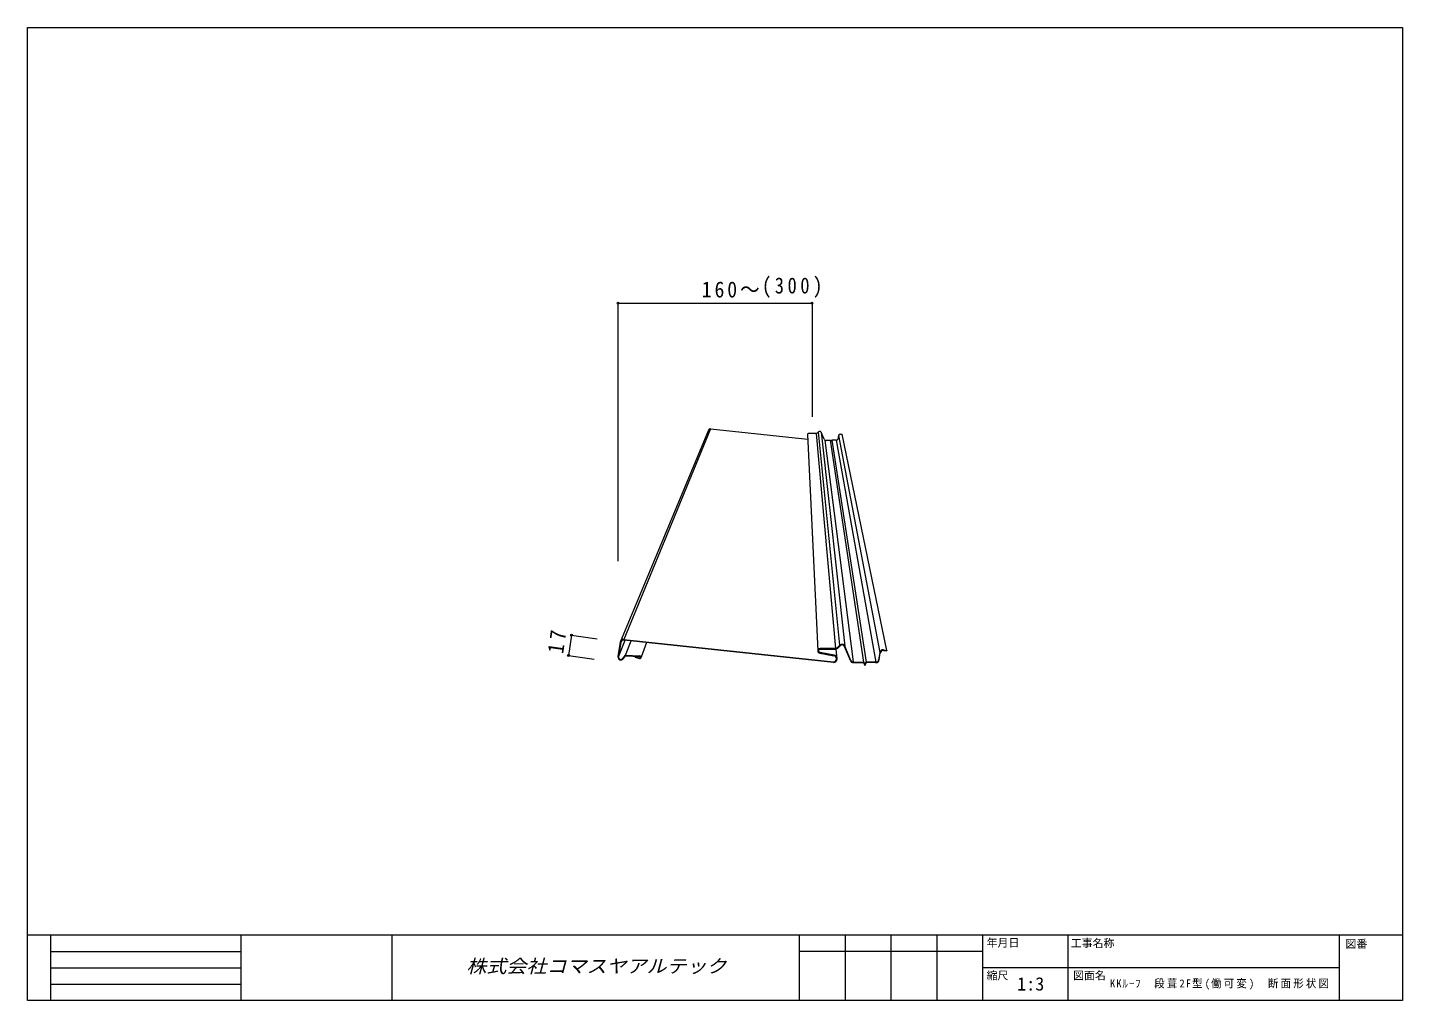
# Model space of a CAD drawing. Units: millimetres, scale not verified. Extents: x -567 to 567, y -401 to 401.
import ezdxf
from ezdxf.enums import TextEntityAlignment as Align

# ---------------------------------------------------------------- set-up
doc = ezdxf.new("R2010")
doc.units = ezdxf.units.MM
doc.header["$LTSCALE"] = 3
doc.header["$PDMODE"] = 32
doc.header["$PDSIZE"] = 1.5
doc.layers.add('0-0_0', color=5, linetype='Continuous', lineweight=18)
doc.layers.add('0-3_LAYER004', color=7, linetype='Continuous', lineweight=18)
doc.styles.add('HG丸ｺﾞｼｯｸM-PRO', font='')
doc.styles.add('ＭＳ ゴシック', font='')
doc.styles.get('HG丸ｺﾞｼｯｸM-PRO').set_extended_font_data('HG丸ｺﾞｼｯｸM-PRO')
doc.styles.get('ＭＳ ゴシック').set_extended_font_data('MS Gothic')

msp = doc.modelspace()

# ---------------------------------------------------------------- linework, layer by layer
at = {"layer": '0-0_0', "color": 4}
for p, q in [((-80, 173.749), (80, 173.749)), ((-80, 173.749), (-80, -38.779)), ((80, 173.749), (80, 80.205)), ((-118.423, -99.846), (-120.872, -116.668)), ((-118.423, -99.846), (-97.265, -102.927)), ((-120.872, -116.668), (-99.715, -119.749))]:
    msp.add_line(p, q, dxfattribs=at)
at = {"layer": '0-0_0', "color": 7}
for p, q in [((-5.225, 69.017), (-78.276, -105.692)), ((-3.694, 70.159), (-75.215, -103.409)), ((-3.694, 70.159), (76.467, 61.589)), ((76.282, 65.498), (84.737, -112.73)), ((83.543, 66.416), (77.315, 66.444)), ((83.543, 66.416), (99.259, -110.894)), ((84.322, 66.734), (85.374, 67.777)), ((102.922, -108.173), (85.374, 67.777)), ((89.975, 61.546), (87.484, 67.364)), ((87.484, 67.364), (107.141, -108.997)), ((114.135, -121.968), (90.981, 60.879)), ((122.691, -122.011), (95.259, 60.858)), ((100.305, 60.833), (96.259, 60.853)), ((96.259, 60.853), (124.691, -122.021)), ((132.783, -122.061), (100.305, 60.833)), ((101.838, 64.741), (101.399, 61.772)), ((101.838, 64.741), (135.849, -114.243)), ((103.368, 65.88), (104.783, 65.674)), ((141.74, -112.379), (104.783, 65.674)), ((-79.505, -117.605), (-73.976, -104.044)), ((-73.917, -116.338), (-69.275, -104.546)), ((-56.547, -105.907), (-60.892, -118.122)), ((100.705, -119.313), (99.979, -111.299)), ((-391.077, -346.95), (-391.077, -400.95))]:
    msp.add_line(p, q, dxfattribs=at)
at = {"layer": '0-0_0'}
for p, q in [((-78.276, -105.692), (-80, -117.533)), ((-77.781, -105.764), (-79.505, -117.605)), ((97.617, -122.385), (-75.287, -103.904)), ((-75.215, -103.409), (97.619, -121.885)), ((86.508, -111.336), (99.257, -111.394)), ((99.259, -110.894), (86.804, -110.838)), ((100.817, -110.257), (102.922, -108.173)), ((101.169, -110.613), (103.274, -108.528)), ((111.664, -120.831), (106.682, -109.194)), ((112.123, -120.634), (107.141, -108.997)), ((138.837, -112.461), (141.668, -112.874)), ((138.91, -111.967), (141.74, -112.379)), ((141.74, -112.379), (141.668, -112.874)), ((-75.688, -119.389), (-73.686, -116.852)), ((-73.686, -116.852), (-61.965, -117.515)), ((-65.931, -117.992), (-65.775, -117.517)), ((-65.931, -117.992), (-62.346, -119.173)), ((-62.19, -118.698), (-65.775, -117.517)), ((86.561, -114.629), (98.104, -116.784)), ((98.196, -116.292), (86.615, -114.13)), ((114.132, -122.468), (122.4, -122.509)), ((114.135, -121.968), (122.691, -122.011)), ((122.4, -122.509), (123.678, -124.748)), ((122.691, -122.011), (123.683, -123.748)), ((123.678, -124.748), (124.978, -122.522)), ((123.683, -123.748), (124.691, -122.021)), ((132.783, -122.061), (124.691, -122.021)), ((132.781, -122.561), (124.978, -122.522)), ((135.849, -114.243), (134.97, -120.183)), ((135.465, -120.256), (136.344, -114.317))]:
    msp.add_line(p, q, dxfattribs=at)
at = {"layer": '0-0_0', "color": 7}
msp.add_lwpolyline([(90.981, 60.879), (95.259, 60.858), (95.755, 59.989), (96.259, 60.853)], dxfattribs=at)
at = {"layer": '0-0_0'}
msp.add_lwpolyline([(-76.081, -119.079), (-73.917, -116.338), (-61.937, -117.016)], dxfattribs=at)
at = {"layer": '0-0_0', "color": 7}
for centre, radius, start, end in [((-3.889, 68.823), 1.35, 81.71511, 171.71551), ((86.289, 66.853), 1.3, 23.01757, 134.71343), ((77.232, 65.498), 0.95, 84.97767, 180), ((83.548, 67.516), 1.1, 269.74124, 314.71343), ((90.986, 61.979), 1.1, 203.17835, 269.71343), ((100.31, 61.933), 1.1, 269.71343, 351.58334), ((103.174, 64.544), 1.35, 81.71343, 171.58334)]:
    msp.add_arc(centre, radius, start, end, dxfattribs=at)
at = {"layer": '0-0_0'}
for centre, radius, start, end in [((-75.604, -106.081), 2.7, 81.71511, 171.71551), ((-75.604, -106.081), 2.2, 81.71511, 171.71551), ((86.637, -112.73), 1.9, 84.97767, 267.70478), ((86.637, -112.73), 1.4, 95.29121, 269.07368), ((99.269, -108.694), 2.7, 269.74124, 314.71343), ((99.269, -108.694), 2.2, 269.74124, 314.71343), ((104.751, -110.021), 2.6, 23.01757, 134.71343), ((104.751, -110.021), 2.1, 23.17835, 134.71343), ((138.521, -114.638), 2.7, 81.71343, 171.58334), ((138.521, -114.638), 2.2, 81.71343, 171.58334), ((-77.595, -117.883), 2.43, 171.71551, 321.71551), ((-77.595, -117.883), 1.93, 171.71551, 321.71551), ((-61.999, -118.122), 1.107, 251.7611, 86.7611), ((-61.999, -118.122), 0.607, 251.7611, 86.7611), ((97.632, -119.313), 3.073, 269.71343, 79.42486), ((97.632, -119.313), 2.573, 269.71343, 79.42486), ((114.146, -119.768), 2.7, 203.17835, 269.71343), ((114.146, -119.768), 2.2, 203.17835, 269.71343), ((132.794, -119.861), 2.7, 269.71343, 351.58334), ((132.794, -119.861), 2.2, 269.71343, 351.58334)]:
    msp.add_arc(centre, radius, start, end, dxfattribs=at)
at = {"layer": '0-0_0', "color": 4}
for p in [(-80, 173.749), (80, 173.749), (-118.423, -99.846), (-120.872, -116.668)]:
    msp.add_point(p, dxfattribs=at)
at = {"layer": '0-3_LAYER004'}
for p, q in [((-567, -346.95), (567, -346.95)), ((-548.1, -346.95), (-548.1, -400.95)), ((-266.54, -346.95), (-266.54, -400.95)), ((69.525, -346.95), (69.525, -400.95)), ((107.325, -346.95), (107.325, -400.95)), ((145.125, -346.95), (145.125, -400.95)), ((182.925, -346.95), (182.925, -400.95)), ((220.725, -346.95), (220.725, -400.95)), ((290.925, -346.95), (290.925, -400.95)), ((514.857, -346.95), (514.857, -400.95)), ((-548.1, -360.45), (-391.077, -360.45)), ((220.725, -360.45), (69.525, -360.45)), ((-548.1, -373.95), (-391.077, -373.95)), ((514.857, -373.95), (220.725, -373.95)), ((-548.1, -387.45), (-391.077, -387.45))]:
    msp.add_line(p, q, dxfattribs=at)
msp.add_lwpolyline([(-567, 400.95), (567, 400.95), (567, -400.95), (-567, -400.95)], close=True, dxfattribs=at)

# ---------------------------------------------------------------- texts
at = {"layer": '0-0_0', "color": 3, "style": 'HG丸ｺﾞｼｯｸM-PRO', "oblique": 15, "width": 1.1}
msp.add_text('株式会社コマスヤアルテック', height=11, dxfattribs=at).set_placement((-205.007, -381.45), align=Align.BOTTOM_LEFT)
at = {"layer": '0-0_0', "color": 7, "attachment_point": 7, "style": 'ＭＳ ゴシック'}
for s, insert, char_height in [('\\T1.38;\\W0.85;(300)', (38.75, 178.249), 13.2), ('\\T1.3;\\W0.9;160～', (-10.875, 178.249), 13.2), ('\\T1.22;\\W0.95;KKﾙｰﾌ\u3000段葺2F型(働可変)\u3000断面形状図', (325.762, -391.95), 6.598)]:
    msp.add_mtext(s, dxfattribs=dict(at, insert=insert, char_height=char_height))
at = {"layer": '0-0_0', "color": 7, "insert": (-125.271, -115.649), "char_height": 13.2, "attachment_point": 7, "rotation": 81.715, "style": 'ＭＳ ゴシック'}
msp.add_mtext('\\T1.36;\\W0.9;17', dxfattribs=at)
at = {"layer": '0-3_LAYER004', "style": 'ＭＳ ゴシック'}
for s, height, p in [('年月日', 6.598, (224, -358.65)), ('工事名称', 6.598, (293.4, -359.05)), ('図番', 6.598, (520, -359.55)), ('縮尺', 6.598, (223.9, -385.65)), ('1:3', 11, (249.15, -396.05)), ('図面名', 6.598, (295.3, -385.65))]:
    msp.add_text(s, height=height, dxfattribs=at).set_placement(p, align=Align.BOTTOM_LEFT)

doc.saveas('drawing.dxf')
